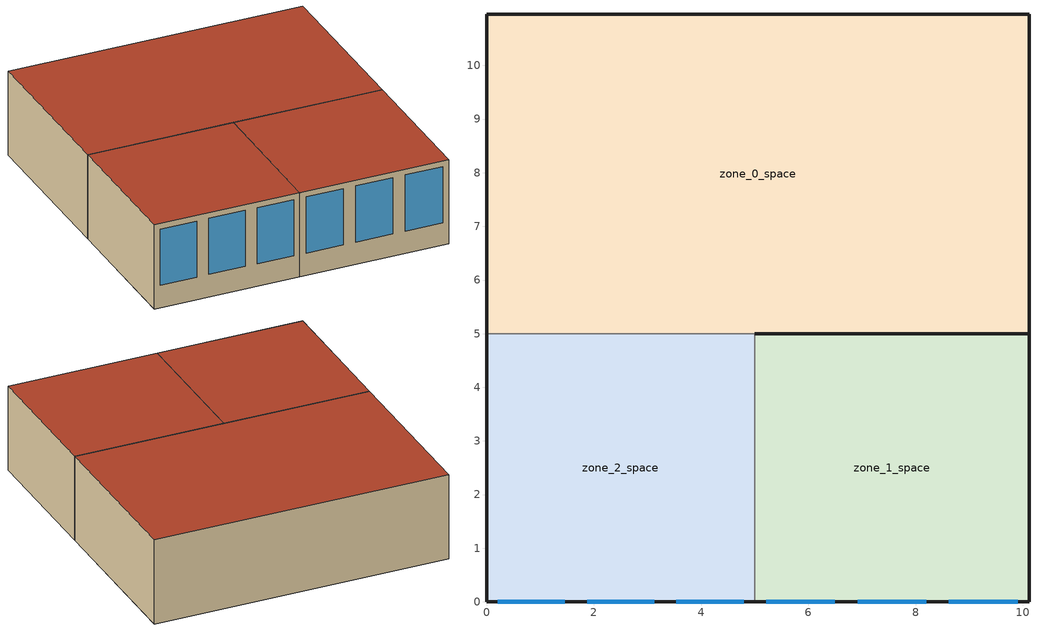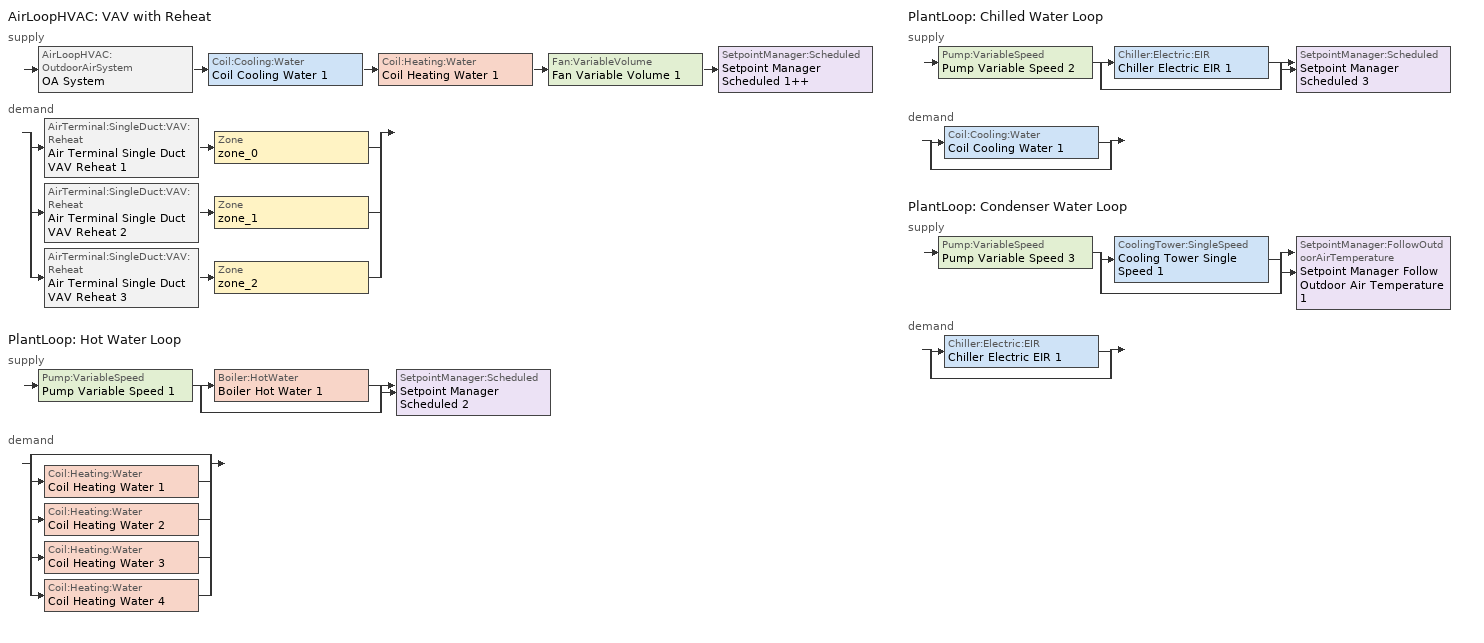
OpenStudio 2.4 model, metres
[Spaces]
zone_0_space
 floor ground: 10.11,5 0,5 0,10.96 10.11,10.96 z0
 wall outside: 10.11,5 10.11,10.96 0,10.96 0,5 z0:3
 wall to zone_2_space: 0,5 10.11,5 z0:3
 roof outside: 0,10.96 0,5 10.11,5 10.11,10.96 z3
zone_1_space
 floor ground: 10.11,0 5,0 5,5 10.11,5 z0
 wall outside: 5,0 10.11,0 10.11,5 5,5 z0:3
 wall to zone_2_space: 5,5 5,0 z0:3
 window: 8.62,0 9.9,0 / 6.92,0 8.2,0 / 5.21,0 6.49,0 z0.8:2.8
 roof outside: 5,5 5,0 10.11,0 10.11,5 z3
zone_2_space
 floor ground: 5,0 0,0 0,5 5,5 z0
 wall outside: 0,5 0,0 5,0 z0:3
 window: 3.54,0 4.79,0 / 1.88,0 3.12,0 / 0.21,0 1.46,0 z0.8:2.8
 roof outside: 0,5 0,0 5,0 5,5 z3
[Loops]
AirLoopHVAC 'VAV with Reheat'
 supply: AirLoopHVAC:OutdoorAirSystem 'OA System' > Coil:Cooling:Water 'Coil Cooling Water 1' > Coil:Heating:Water 'Coil Heating Water 1' > Fan:VariableVolume 'Fan Variable Volume 1' > SetpointManager:Scheduled 'Setpoint Manager Scheduled 1++'
 demand: split
  | AirTerminal:SingleDuct:VAV:Reheat 'Air Terminal Single Duct VAV Reheat 1' > Zone 'zone_0'
  | AirTerminal:SingleDuct:VAV:Reheat 'Air Terminal Single Duct VAV Reheat 2' > Zone 'zone_1'
  | AirTerminal:SingleDuct:VAV:Reheat 'Air Terminal Single Duct VAV Reheat 3' > Zone 'zone_2'
PlantLoop 'Hot Water Loop'
 supply: Pump:VariableSpeed 'Pump Variable Speed 1' > split
  | Boiler:HotWater 'Boiler Hot Water 1'
  | bypass
  join > SetpointManager:Scheduled 'Setpoint Manager Scheduled 2'
 demand: split
  | bypass
  | Coil:Heating:Water 'Coil Heating Water 1'
  | Coil:Heating:Water 'Coil Heating Water 2'
  | Coil:Heating:Water 'Coil Heating Water 3'
  | Coil:Heating:Water 'Coil Heating Water 4'
PlantLoop 'Chilled Water Loop'
 supply: Pump:VariableSpeed 'Pump Variable Speed 2' > split
  | Chiller:Electric:EIR 'Chiller Electric EIR 1'
  | bypass
  join > SetpointManager:Scheduled 'Setpoint Manager Scheduled 3'
 demand: split
  | Coil:Cooling:Water 'Coil Cooling Water 1'
  | bypass
PlantLoop 'Condenser Water Loop'
 supply: Pump:VariableSpeed 'Pump Variable Speed 3' > split
  | CoolingTower:SingleSpeed 'Cooling Tower Single Speed 1'
  | bypass
  join > SetpointManager:FollowOutdoorAirTemperature 'Setpoint Manager Follow Outdoor Air Temperature 1'
 demand: split
  | Chiller:Electric:EIR 'Chiller Electric EIR 1'
  | bypass
[Building]
Building 1: North Axis {deg}=0
[Site]
Boston Logan IntL Arpt	USA: Latitude {deg}=42.37; Longitude {deg}=-71.02; Time Zone {hr}=-5; Elevation {m}=6; Terrain=City
[SizingPeriod:DesignDay] Barometric Pressure {Pa}=101468; Rain Indicator=0; Snow Indicator=0; Day of Month=21; Daylight Saving Time Indicator=0; Dry-Bulb Temperature Range Modifier Type=DefaultMultipliers; Solar Model Indicator=ASHRAEClearSky
Name | Maximum Dry-Bulb Temperature {C} | Daily Dry-Bulb Temperature Range {deltaC} | Humidity Indicating Conditions at Maximum Dry-Bulb | Wind Speed {m/s} | Wind Direction {deg} | Sky Clearness | Month | Day Type | Humidity Indicating Type
Ann Clg .4% Condns Enth=>MDB | 31.1 | 8.56 | 71572 | 6.7 | 231 | 1.2 | 7 | SummerDesignDay | Enthalpy
Ann Htg Wind 99.6% Condns WS=>MCDB | 0 | 0 | 0 | 13.9 | 278 | 0 | 1 | WinterDesignDay | Wetbulb
Ann Htg 99.6% Condns DB | -13.3 | 0 | -13.3 | 7.7 | 278 | 0 | 1 | WinterDesignDay | Wetbulb
Ann Hum_n 99.6% Condns DP=>MCDB | -14.4 | 0 | -25 | 7.7 | 278 | 0 | 1 | WinterDesignDay | Dewpoint
Ann Clg .4% Condns DB=>MWB | 32.8 | 8.56 | 21.972 | 6.7 | 231 | 1.2 | 7 | SummerDesignDay | Wetbulb
Ann Clg .4% Condns WB=>MDB | 31.7 | 8.56 | 23.911 | 6.7 | 231 | 1.2 | 7 | SummerDesignDay | Wetbulb
Ann Clg .4% Condns DP=>MDB | 27.8 | 8.56 | 22.2 | 6.7 | 231 | 1.2 | 7 | SummerDesignDay | Dewpoint
[ClimateZones]
Climate Zone Institution Name 2=CEC; Climate Zone Document Name 2=California Climate Zone Descriptions; Climate Zone Document Year 2=1995
[WindowMaterial:Glazing]
Clear 3mm: Optical Data Type=SpectralAverage; Thickness {m}=0.003; Solar Transmittance at Normal Incidence=0.837; Front Side Solar Reflectance at Normal Incidence=0.075; Back Side Solar Reflectance at Normal Incidence=0; Visible Transmittance at Normal Incidence=0.898; Front Side Visible Reflectance at Normal Incidence=0.081; Back Side Visible Reflectance at Normal Incidence=0; Infrared Transmittance at Normal Incidence=0; Front Side Infrared Hemispherical Emissivity=0.84; Back Side Infrared Hemispherical Emissivity=0.84; Conductivity {W/m-K}=0.9; Dirt Correction Factor for Solar and Visible Transmittance=1
[WindowMaterial:Gas]
Air 13mm: Gas Type=Air; Thickness {m}=0.0127
[Construction]
Exterior Window: Clear 3mm, Air 13mm, Clear 3mm
Interior Floor: F16 Acoustic tile, Material Air Gap 1, M11 100mm lightweight concrete
Interior Wall: G01a 19mm gypsum board, Material Air Gap 2, G01a 19mm gypsum board
Exterior Wall: M01 100mm brick, M15 200mm heavyweight concrete, I02 50mm insulation board, Material Air Gap 2, G01a 19mm gypsum board
Exterior Roof: M11 100mm lightweight concrete, Material Air Gap 1, F16 Acoustic tile
[Material] Thermal Absorptance=0.9
Name | Roughness | Thickness {m} | Conductivity {W/m-K} | Density {kg/m3} | Specific Heat {J/kg-K} | Solar Absorptance | Visible Absorptance
F16 Acoustic tile | MediumSmooth | 0.0191 | 0.06 | 368 | 590 | 0.3 | 0.3
M11 100mm lightweight concrete | MediumRough | 0.1016 | 0.53 | 1280 | 840 | 0.5 | 0.5
G01a 19mm gypsum board | MediumSmooth | 0.019 | 0.16 | 800 | 1090 | 0.4 | 0.4
M01 100mm brick | MediumRough | 0.1016 | 0.89 | 1920 | 790 | 0.7 | 0.7
M15 200mm heavyweight concrete | MediumRough | 0.2032 | 1.95 | 2240 | 900 | 0.7 | 0.7
I02 50mm insulation board | MediumRough | 0.0508 | 0.03 | 43 | 1210 | 0.7 | 0.7
[Material:AirGap]
Name | Thermal Resistance {m2-K/W}
Material Air Gap 1 | 0.18
Material Air Gap 2 | 0.15
[DefaultConstructionSet]
Default Construction Set 1: Default Exterior Surface Constructions=Default Surface Constructions 1; Default Interior Surface Constructions=Default Surface Constructions 2; Default Ground Contact Surface Constructions=Default Surface Constructions 3; Default Exterior SubSurface Constructions=Default Sub Surface Constructions 1; Default Interior SubSurface Constructions=Default Sub Surface Constructions 2
[DefaultSurfaceConstructions]
Default Surface Constructions 1: Wall Construction=Exterior Wall; Roof Ceiling Construction=Exterior Roof
Default Surface Constructions 2: Wall Construction=Interior Wall
Default Surface Constructions 3: Floor Construction=Interior Floor
[DefaultSubSurfaceConstructions]
Name | Fixed Window Construction
Default Sub Surface Constructions 1 | Exterior Window
Default Sub Surface Constructions 2
[BuildingStory]
Building Story 1: Nominal Z Coordinate {m}=0
[Space] Space Type=Office:OpenOffice:zone_0; Default Construction Set=Default Construction Set 1; Building Story=Building Story 1
Name | Thermal Zone
zone_0_space | zone_0
zone_1_space | zone_1
zone_2_space | zone_2
[SpaceType]
Office:OpenOffice:zone_0: Default Schedule Set=zone_0_DefaultScheduleSet; Design Specification Outdoor Air Object=zone_0_DSOA
[DefaultScheduleSet]
zone_0_DefaultScheduleSet: Hours of Operation Schedule=Medium Office Bldg Occ; People Activity Level Schedule=Medium Office Activity; Lighting Schedule=Office Bldg Light; Electric Equipment Schedule=Medium Office Bldg Equip; Infiltration Schedule=Medium Office Infil Quarter On
[SpaceInfiltration:DesignFlowRate]
Space Infiltration Design Flow Rate 1: Space or SpaceType=Office:OpenOffice:zone_0; Schedule=Medium Office Infil Quarter On; Design Flow Rate Calculation Method=Flow/Area; Flow per Space Floor Area {m3/s-m2}=0.000226568
[People:Definition]
zone_0_PeopleDefinition: Number of People Calculation Method=People/Area; People per Space Floor Area {person/m2}=0.0565108; Fraction Radiant=0.3
[People]
Office:OpenOffice:zone_0_PeopleObject: People Definition=zone_0_PeopleDefinition; Space or SpaceType=Office:OpenOffice:zone_0; Number of People Schedule=Medium Office Bldg Occ; Activity Level Schedule=Medium Office Activity; Multiplier=1
[Lights:Definition]
zone_0_LightsDefinition: Design Level Calculation Method=Watts/Area; Watts per Space Floor Area {W/m2}=11.8404
[Lights]
Office:OpenOffice:zone_0_LightsObject: Lights Definition=zone_0_LightsDefinition; Space or SpaceType=Office:OpenOffice:zone_0; Schedule=Office Bldg Light; Fraction Replaceable=1
[ElectricEquipment:Definition]
zone_0_ElectricEquipmentDefinition: Design Level Calculation Method=Watts/Area; Watts per Space Floor Area {W/m2}=7.64241
[ElectricEquipment]
zone_0_ElectricEquipmentObject: Electric Equipment Definition=zone_0_ElectricEquipmentDefinition; Space or SpaceType=Office:OpenOffice:zone_0; Schedule=Medium Office Bldg Equip
[DesignSpecification:OutdoorAir]
zone_0_DSOA: Outdoor Air Method=Sum; Outdoor Air Flow per Person {m3/s-person}=0.0023595; Outdoor Air Flow per Floor Area {m3/s-m2}=0.000304801
[ThermalZone] Use Ideal Air Loads=No
Name | Thermostat
zone_0 | dualSetPtThermostatzone_0
zone_1 | dualSetPtThermostatzone_1
zone_2 | dualSetPtThermostatzone_2
[Sizing:Zone] Zone Cooling Design Supply Air Temperature Input Method=SupplyAirTemperature; Zone Cooling Design Supply Air Temperature {C}=14; Zone Cooling Design Supply Air Temperature Difference {deltaC}=11.11; Zone Heating Design Supply Air Temperature Input Method=SupplyAirTemperature; Zone Heating Design Supply Air Temperature {C}=40; Zone Heating Design Supply Air Temperature Difference {deltaC}=11.11; Zone Cooling Design Supply Air Humidity Ratio {kg-H2O/kg-air}=0.0085; Zone Heating Design Supply Air Humidity Ratio {kg-H2O/kg-air}=0.008; Cooling Design Air Flow Method=DesignDay; Heating Design Air Flow Method=DesignDay; Account for Dedicated Outdoor Air System=No; Dedicated Outdoor Air System Control Strategy=NeutralSupplyAir; Dedicated Outdoor Air Low Setpoint Temperature for Design {C}=autosize; Dedicated Outdoor Air High Setpoint Temperature for Design {C}=autosize
zone_0; zone_1; zone_2
[Zone equipment]
zone_0: Air Terminal Single Duct VAV Reheat 1
zone_1: Air Terminal Single Duct VAV Reheat 2
zone_2: Air Terminal Single Duct VAV Reheat 3
[ThermostatSetpoint:DualSetpoint] Heating Setpoint Temperature Schedule=Medium Office HtgSetp; Cooling Setpoint Temperature Schedule=Medium Office ClgSetp
dualSetPtThermostatzone_0; dualSetPtThermostatzone_1; dualSetPtThermostatzone_2
[AirLoopHVAC]
VAV with Reheat: Availability Schedule=Always On Discrete; Design Supply Air Flow Rate {m3/s}=AutoSize
[Sizing:System]
VAV with Reheat: Type of Load to Size On=Sensible; Design Outdoor Air Flow Rate {m3/s}=Autosize; Minimum System Air Flow Ratio=0.3; Preheat Design Temperature {C}=7; Preheat Design Humidity Ratio {kg-H2O/kg-Air}=0.008; Precool Design Temperature {C}=12.8; Precool Design Humidity Ratio {kg-H2O/kg-Air}=0.008; Central Cooling Design Supply Air Temperature {C}=12.8; Central Heating Design Supply Air Temperature {C}=12.8; Sizing Option=NonCoincident; 100% Outdoor Air in Cooling=Yes; 100% Outdoor Air in Heating=Yes; Central Cooling Design Supply Air Humidity Ratio {kg-H2O/kg-Air}=0.0085; Central Heating Design Supply Air Humidity Ratio {kg-H2O/kg-Air}=0.008; Cooling Design Air Flow Method=DesignDay; Cooling Design Air Flow Rate {m3/s}=0; Heating Design Air Flow Method=DesignDay; Heating Design Air Flow Rate {m3/s}=0; System Outdoor Air Method=ZoneSum; Zone Maximum Outdoor Air Fraction=1; Cooling Supply Air Flow Rate Per Floor Area {m3/s-m2}=0.00996765; Cooling Fraction of Autosized Cooling Supply Air Flow Rate=1; Cooling Supply Air Flow Rate Per Unit Cooling Capacity {m3/s-W}=3.94755e-05; Heating Supply Air Flow Rate Per Floor Area {m3/s-m2}=0.00996765; Heating Fraction of Autosized Heating Supply Air Flow Rate=1; Heating Fraction of Autosized Cooling Supply Air Flow Rate=1; Heating Supply Air Flow Rate Per Unit Heating Capacity {m3/s-W}=3.15882e-05; Cooling Design Capacity Method=CoolingDesignCapacity; Cooling Design Capacity {W}=autosize; Cooling Design Capacity Per Floor Area {W/m2}=234.7; Fraction of Autosized Cooling Design Capacity=1; Heating Design Capacity Method=HeatingDesignCapacity; Heating Design Capacity {W}=autosize; Heating Design Capacity Per Floor Area {W/m2}=157; Fraction of Autosized Heating Design Capacity=1; Central Cooling Capacity Control Method=OnOff
[Fan:VariableVolume]
Fan Variable Volume 1: Availability Schedule=Always On Discrete; Fan Efficiency=0.6045; Pressure Rise {Pa}=500; Maximum Flow Rate {m3/s}=Autosize; Fan Power Minimum Flow Rate Input Method=FixedFlowRate; Fan Power Minimum Flow Fraction=0; Fan Power Minimum Air Flow Rate {m3/s}=0; Motor Efficiency=0.93; Motor In Airstream Fraction=1; Fan Power Coefficient 1=0.0407599; Fan Power Coefficient 2=0.088045; Fan Power Coefficient 3=-0.0729261; Fan Power Coefficient 4=0.94374; Fan Power Coefficient 5=0
[Coil:Heating:Water] Availability Schedule=Always On Discrete
Coil Heating Water 1; Coil Heating Water 2; Coil Heating Water 3; Coil Heating Water 4
[Coil:Cooling:Water]
Coil Cooling Water 1: Availability Schedule=Always On Discrete
[SetpointManager:Scheduled] Control Variable=Temperature
Name | Schedule
Setpoint Manager Scheduled 1++ | Deck_Temperature
Setpoint Manager Scheduled 2 | Hot_Water_Temperature
Setpoint Manager Scheduled 3 | Chilled_Water_Temperature
[PlantLoop] Glycol Concentration=0; Plant Loop Volume {m3}=Autocalculate; Load Distribution Scheme=Optimal
Name | Fluid Type
Hot Water Loop | Water
Chilled Water Loop; Condenser Water Loop
[Sizing:Plant] Sizing Option=NonCoincident; Zone Timesteps in Averaging Window=1; Coincident Sizing Factor Mode=None
Name | Loop Type | Design Loop Exit Temperature {C} | Loop Design Temperature Difference {deltaC}
Hot Water Loop | Heating | 82 | 11
Chilled Water Loop | Cooling | 7.22 | 6.67
Condenser Water Loop | Condenser | 29.4 | 5.6
[Pump:VariableSpeed] Pump Control Type=Intermittent; Skin Loss Radiative Fraction=0.5; Design Power Sizing Method=PowerPerFlowPerPressure; Design Electric Power per Unit Flow Rate {W/(m3/s)}=348701.1; Design Shaft Power per Unit Flow Rate per Unit Head {W-s/m3-Pa}=1.28205; Design Minimum Flow Rate Fraction=0
Pump Variable Speed 1; Pump Variable Speed 2; Pump Variable Speed 3
[Boiler:HotWater]
Boiler Hot Water 1: Efficiency Curve Temperature Evaluation Variable=LeavingBoiler; Normalized Boiler Efficiency Curve=Boiler Efficiency; Water Outlet Upper Temperature Limit {C}=99; Boiler Flow Mode=ConstantFlow; Parasitic Electric Load {W}=0; Sizing Factor=1
[Controller:WaterCoil] Minimum Actuated Flow {m3/s}=0
Name | Water Coil | Action
Controller Water Coil 1 | Coil Heating Water 1 | Normal
Controller Water Coil 2 | Coil Cooling Water 1 | Reverse
[Chiller:Electric:EIR]
Chiller Electric EIR 1: Reference Capacity {W}=Autosize; Reference COP {W/W}=5.5; Cooling Capacity Function of Temperature Curve=Curve Biquadratic 1; Electric Input to Cooling Output Ratio Function of Temperature Curve=Curve Biquadratic 2; Electric Input to Cooling Output Ratio Function of Part Load Ratio Curve=Curve Quadratic 1; Condenser Type=WaterCooled; Design Heat Recovery Water Flow Rate {m3/s}=0; Sizing Factor=1; Basin Heater Capacity {W/K}=0; Basin Heater Setpoint Temperature {C}=10
[AirTerminal:SingleDuct:VAV:Reheat] Availability Schedule=Always On Discrete; Maximum Air Flow Rate {m3/s}=AutoSize; Zone Minimum Air Flow Input Method=Constant; Constant Minimum Air Flow Fraction=0.3; Fixed Minimum Air Flow Rate {m3/s}=0; Maximum Hot Water or Steam Flow Rate {m3/s}=AutoSize; Minimum Hot Water or Steam Flow Rate {m3/s}=0; Convergence Tolerance=0.001; Damper Heating Action=Normal; Maximum Flow per Zone Floor Area During Reheat {m3/s-m2}=AutoSize; Maximum Flow Fraction During Reheat=AutoSize; Maximum Reheat Air Temperature {C}=35; Control For Outdoor Air=No
Name | Reheat Coil
Air Terminal Single Duct VAV Reheat 1 | Coil Heating Water 2
Air Terminal Single Duct VAV Reheat 2 | Coil Heating Water 3
Air Terminal Single Duct VAV Reheat 3 | Coil Heating Water 4
[CoolingTower:SingleSpeed]
Cooling Tower Single Speed 1: Design Water Flow Rate {m3/s}=autosize; Design Air Flow Rate {m3/s}=autosize; Fan Power at Design Air Flow Rate {W}=autosize; U-Factor Times Area Value at Design Air Flow Rate {W/K}=autosize; Air Flow Rate in Free Convection Regime {m3/s}=autosize; U-Factor Times Area Value at Free Convection Air Flow Rate {W/K}=autosize; Performance Input Method=UFactorTimesAreaAndDesignWaterFlowRate; Free Convection Capacity {W}=0; Basin Heater Capacity {W/K}=0; Evaporation Loss Mode=LossFactor; Evaporation Loss Factor {percent/K}=0.2; Drift Loss Percent {percent}=0.008; Blowdown Calculation Mode=ConcentrationRatio; Blowdown Concentration Ratio=3; Capacity Control=FanCycling; Number of Cells=1; Cell Control=MinimalCell; Cell Minimum  Water Flow Rate Fraction=0.33; Cell Maximum Water Flow Rate Fraction=2.5; Sizing Factor=1; Free Convection Air Flow Rate Sizing Factor=0.1; Free Convection U-Factor Times Area Value Sizing Factor=0.1; Heat Rejection Capacity and Nominal Capacity Sizing Ratio=1.25; Free Convection Nominal Capacity Sizing Factor=0.1; Design Inlet Air Dry-Bulb Temperature {C}=35; Design Inlet Air Wet-Bulb Temperature {C}=25.6; Design Approach Temperature {deltaC}=autosize; Design Range Temperature {deltaC}=autosize
[SetpointManager:FollowOutdoorAirTemperature]
Setpoint Manager Follow Outdoor Air Temperature 1: Control Variable=Temperature; Reference Temperature Type=OutdoorAirWetBulb; Offset Temperature Difference {deltaC}=1.5; Maximum Setpoint Temperature {C}=80; Minimum Setpoint Temperature {C}=6
[AirLoopHVAC:OutdoorAirSystem]
OA System: Controller=Outdoor Air Controller
[Controller:OutdoorAir]
Outdoor Air Controller: Minimum Outdoor Air Flow Rate {m3/s}=Autosize; Maximum Outdoor Air Flow Rate {m3/s}=Autosize; Economizer Control Type=NoEconomizer; Economizer Control Action Type=ModulateFlow; Economizer Maximum Limit Dry-Bulb Temperature {C}=28; Economizer Maximum Limit Enthalpy {J/kg}=64000; Economizer Minimum Limit Dry-Bulb Temperature {C}=-100; Lockout Type=NoLockout; Minimum Limit Type=FixedMinimum; Controller Mechanical Ventilation=Controller Mechanical Ventilation 1; High Humidity Control=No; Heat Recovery Bypass Control Type=BypassWhenOAFlowGreaterThanMinimum
[Controller:MechanicalVentilation]
Controller Mechanical Ventilation 1: Availability Schedule=Always On Discrete hvac_library; System Outdoor Air Method=ZoneSum
[HeatExchanger:AirToAir:SensibleAndLatent]
ERV HX ++: Availability Schedule=Always On Discrete hvac_library; Nominal Supply Air Flow Rate {m3/s}=autosize; Sensible Effectiveness at 100% Heating Air Flow=0.76; Latent Effectiveness at 100% Heating Air Flow=0.68; Sensible Effectiveness at 75% Heating Air Flow=0.81; Latent Effectiveness at 75% Heating Air Flow=0.73; Sensible Effectiveness at 100% Cooling Air Flow=0.76; Latent Effectiveness at 100% Cooling Air Flow=0.5; Sensible Effectiveness at 75% Cooling Air Flow=0.5; Latent Effectiveness at 75% Cooling Air Flow=0.5; Nominal Electric Power {W}=0; Supply Air Outlet Temperature Control=No; Heat Exchanger Type=Rotary; Frost Control Type=None; Threshold Temperature {C}=1.7; Economizer Lockout=No
[SetpointManager:OutdoorAirPretreat]
OA Pretreat++: Control Variable=Temperature; Minimum Setpoint Temperature {C}=12.7778; Maximum Setpoint Temperature {C}=99
[Schedule:Year]
Medium Office Infil Quarter On: 1, 3, Schedule:Week:Daily {10ec3e5a-5294-46cc-8ada-f12e209007b8}, 12, 31, Schedule:Week:Daily {20898e88-71dc-48a1-8bf4-30a1d78b98f6}
Office Bldg Light: 1, 3, Schedule:Week:Daily {77782ce5-1a70-49a7-b72d-db0988271982}, 12, 31, Schedule:Week:Daily {1558189b-593c-4115-b061-465417357844}
Medium Office Bldg Equip: 1, 3, Schedule:Week:Daily {6e8d415d-8fa0-48d6-ac4d-d47d8b98405b}, 12, 31, Schedule:Week:Daily {2f904850-a863-4ee8-bc0d-29bfee0f8749}
Medium Office Bldg Occ: 1, 3, Schedule:Week:Daily {cc8d6e51-368d-451a-9b6a-4139d773ba0e}, 12, 31, Schedule:Week:Daily {ff233f80-dcaf-4b18-966b-1bf7394c094d}
Medium Office Activity: 12, 31, Schedule:Week:Daily {28c29561-b365-4a14-8672-9021b01eb02f}
Medium Office HtgSetp: 1, 3, Schedule:Week:Daily {ecb93216-4e3a-48b3-b436-2bda810a97af}, 12, 31, Schedule:Week:Daily {7658c4fb-bb29-427e-bf3f-5def4335bcf1}
Medium Office ClgSetp: 1, 3, Schedule:Week:Daily {8e0b014c-04b7-4e6c-a258-14b421fd36f8}, 12, 31, Schedule:Week:Daily {edd3bcc3-8268-4813-9843-1db4b5a04d2a}
[Schedule:Week]
Schedule:Week:Daily {10ec3e5a-5294-46cc-8ada-f12e209007b8}: Medium Office Infil Quarter On Default Schedule, Medium Office Infil Quarter On Default Schedule, Medium Office Infil Quarter On Default Schedule, Medium Office Infil Quarter On Default Schedule, Medium Office Infil Quarter On Default Schedule, Medium Office Infil Quarter On Default Schedule, Medium Office Infil Quarter On Rule 2 Day Schedule, Medium Office Infil Quarter On Default Schedule, Medium Office Infil Quarter On Summer Design Day, Medium Office Infil Quarter On Winter Design Day, Medium Office Infil Quarter On Default Schedule, Medium Office Infil Quarter On Default Schedule
Schedule:Week:Daily {20898e88-71dc-48a1-8bf4-30a1d78b98f6}: Medium Office Infil Quarter On Rule 1 Day Schedule, Medium Office Infil Quarter On Default Schedule, Medium Office Infil Quarter On Default Schedule, Medium Office Infil Quarter On Default Schedule, Medium Office Infil Quarter On Default Schedule, Medium Office Infil Quarter On Default Schedule, Medium Office Infil Quarter On Rule 2 Day Schedule, Medium Office Infil Quarter On Default Schedule, Medium Office Infil Quarter On Summer Design Day, Medium Office Infil Quarter On Winter Design Day, Medium Office Infil Quarter On Default Schedule, Medium Office Infil Quarter On Default Schedule
Schedule:Week:Daily {77782ce5-1a70-49a7-b72d-db0988271982}: Office Bldg Light Default Schedule, Office Bldg Light Default Schedule, Office Bldg Light Default Schedule, Office Bldg Light Default Schedule, Office Bldg Light Default Schedule, Office Bldg Light Default Schedule, Office Bldg Light Rule 2 Day Schedule, Office Bldg Light Default Schedule, Office Bldg Light Summer Design Day, Office Bldg Light Winter Design Day, Office Bldg Light Default Schedule, Office Bldg Light Default Schedule
Schedule:Week:Daily {1558189b-593c-4115-b061-465417357844}: Office Bldg Light Rule 1 Day Schedule, Office Bldg Light Default Schedule, Office Bldg Light Default Schedule, Office Bldg Light Default Schedule, Office Bldg Light Default Schedule, Office Bldg Light Default Schedule, Office Bldg Light Rule 2 Day Schedule, Office Bldg Light Default Schedule, Office Bldg Light Summer Design Day, Office Bldg Light Winter Design Day, Office Bldg Light Default Schedule, Office Bldg Light Default Schedule
Schedule:Week:Daily {6e8d415d-8fa0-48d6-ac4d-d47d8b98405b}: Medium Office Bldg Equip Default Schedule, Medium Office Bldg Equip Default Schedule, Medium Office Bldg Equip Default Schedule, Medium Office Bldg Equip Default Schedule, Medium Office Bldg Equip Default Schedule, Medium Office Bldg Equip Default Schedule, Medium Office Bldg Equip Rule 2 Day Schedule, Medium Office Bldg Equip Default Schedule, Medium Office Bldg Equip Summer Design Day, Medium Office Bldg Equip Winter Design Day, Medium Office Bldg Equip Default Schedule, Medium Office Bldg Equip Default Schedule
Schedule:Week:Daily {2f904850-a863-4ee8-bc0d-29bfee0f8749}: Medium Office Bldg Equip Rule 1 Day Schedule, Medium Office Bldg Equip Default Schedule, Medium Office Bldg Equip Default Schedule, Medium Office Bldg Equip Default Schedule, Medium Office Bldg Equip Default Schedule, Medium Office Bldg Equip Default Schedule, Medium Office Bldg Equip Rule 2 Day Schedule, Medium Office Bldg Equip Default Schedule, Medium Office Bldg Equip Summer Design Day, Medium Office Bldg Equip Winter Design Day, Medium Office Bldg Equip Default Schedule, Medium Office Bldg Equip Default Schedule
Schedule:Week:Daily {cc8d6e51-368d-451a-9b6a-4139d773ba0e}: Medium Office Bldg Occ Default Schedule, Medium Office Bldg Occ Default Schedule, Medium Office Bldg Occ Default Schedule, Medium Office Bldg Occ Default Schedule, Medium Office Bldg Occ Default Schedule, Medium Office Bldg Occ Default Schedule, Medium Office Bldg Occ Rule 2 Day Schedule, Medium Office Bldg Occ Default Schedule, Medium Office Bldg Occ Summer Design Day, Medium Office Bldg Occ Winter Design Day, Medium Office Bldg Occ Default Schedule, Medium Office Bldg Occ Default Schedule
Schedule:Week:Daily {ff233f80-dcaf-4b18-966b-1bf7394c094d}: Medium Office Bldg Occ Rule 1 Day Schedule, Medium Office Bldg Occ Default Schedule, Medium Office Bldg Occ Default Schedule, Medium Office Bldg Occ Default Schedule, Medium Office Bldg Occ Default Schedule, Medium Office Bldg Occ Default Schedule, Medium Office Bldg Occ Rule 2 Day Schedule, Medium Office Bldg Occ Default Schedule, Medium Office Bldg Occ Summer Design Day, Medium Office Bldg Occ Winter Design Day, Medium Office Bldg Occ Default Schedule, Medium Office Bldg Occ Default Schedule
Schedule:Week:Daily {28c29561-b365-4a14-8672-9021b01eb02f}: Medium Office Activity Default Schedule, Medium Office Activity Default Schedule, Medium Office Activity Default Schedule, Medium Office Activity Default Schedule, Medium Office Activity Default Schedule, Medium Office Activity Default Schedule, Medium Office Activity Default Schedule, Medium Office Activity Default Schedule, Medium Office Activity Summer Design Day, Medium Office Activity Winter Design Day, Medium Office Activity Default Schedule, Medium Office Activity Default Schedule
Schedule:Week:Daily {ecb93216-4e3a-48b3-b436-2bda810a97af}: Medium Office HtgSetp Default Schedule, Medium Office HtgSetp Default Schedule, Medium Office HtgSetp Default Schedule, Medium Office HtgSetp Default Schedule, Medium Office HtgSetp Default Schedule, Medium Office HtgSetp Default Schedule, Medium Office HtgSetp Rule 2 Day Schedule, Medium Office HtgSetp Default Schedule, Medium Office HtgSetp Summer Design Day, Medium Office HtgSetp Winter Design Day, Medium Office HtgSetp Default Schedule, Medium Office HtgSetp Default Schedule
Schedule:Week:Daily {7658c4fb-bb29-427e-bf3f-5def4335bcf1}: Medium Office HtgSetp Rule 1 Day Schedule, Medium Office HtgSetp Default Schedule, Medium Office HtgSetp Default Schedule, Medium Office HtgSetp Default Schedule, Medium Office HtgSetp Default Schedule, Medium Office HtgSetp Default Schedule, Medium Office HtgSetp Rule 2 Day Schedule, Medium Office HtgSetp Default Schedule, Medium Office HtgSetp Summer Design Day, Medium Office HtgSetp Winter Design Day, Medium Office HtgSetp Default Schedule, Medium Office HtgSetp Default Schedule
Schedule:Week:Daily {8e0b014c-04b7-4e6c-a258-14b421fd36f8}: Medium Office ClgSetp Default Schedule, Medium Office ClgSetp Default Schedule, Medium Office ClgSetp Default Schedule, Medium Office ClgSetp Default Schedule, Medium Office ClgSetp Default Schedule, Medium Office ClgSetp Default Schedule, Medium Office ClgSetp Rule 2 Day Schedule, Medium Office ClgSetp Default Schedule, Medium Office ClgSetp Summer Design Day, Medium Office ClgSetp Winter Design Day, Medium Office ClgSetp Default Schedule, Medium Office ClgSetp Default Schedule
Schedule:Week:Daily {edd3bcc3-8268-4813-9843-1db4b5a04d2a}: Medium Office ClgSetp Rule 1 Day Schedule, Medium Office ClgSetp Default Schedule, Medium Office ClgSetp Default Schedule, Medium Office ClgSetp Default Schedule, Medium Office ClgSetp Default Schedule, Medium Office ClgSetp Default Schedule, Medium Office ClgSetp Rule 2 Day Schedule, Medium Office ClgSetp Default Schedule, Medium Office ClgSetp Summer Design Day, Medium Office ClgSetp Winter Design Day, Medium Office ClgSetp Default Schedule, Medium Office ClgSetp Default Schedule
[Schedule:Day]
Medium Office Infil Quarter On Default Schedule; Medium Office Infil Quarter On Summer Design Day: 6, 0, 1, 22, 0, 0.25, 24, 0, 1
Medium Office Infil Quarter On Rule 2 Day Schedule; Medium Office Infil Quarter On Winter Design Day: 6, 0, 1, 18, 0, 0.25, 24, 0, 1
Medium Office Infil Quarter On Rule 1 Day Schedule; Office Bldg Light Summer Design Day; Medium Office Bldg Equip Summer Design Day: 24, 0, 1
Office Bldg Light Default Schedule: 5, 0, 0.05, 7, 0, 0.1, 8, 0, 0.3, 17, 0, 0.9, 18, 0, 0.7, 20, 0, 0.5, 22, 0, 0.3, 23, 0, 0.1, 24, 0, 0.05
Office Bldg Light Rule 2 Day Schedule: 6, 0, 0.05, 8, 0, 0.1, 14, 0, 0.5, 17, 0, 0.15, 24, 0, 0.05
Office Bldg Light Winter Design Day; Medium Office Bldg Equip Winter Design Day; Medium Office Bldg Occ Winter Design Day; Medium Office Bldg Occ Rule 1 Day Schedule: 24, 0, 0
Office Bldg Light Rule 1 Day Schedule: 24, 0, 0.05
Medium Office Bldg Equip Default Schedule: 8, 0, 0.4, 12, 0, 0.9, 13, 0, 0.8, 17, 0, 0.9, 18, 0, 0.8, 20, 0, 0.6, 22, 0, 0.5, 24, 0, 0.4
Medium Office Bldg Equip Rule 2 Day Schedule: 6, 0, 0.3, 8, 0, 0.4, 14, 0, 0.5, 17, 0, 0.35, 24, 0, 0.3
Medium Office Bldg Equip Rule 1 Day Schedule: 24, 0, 0.3
Medium Office Bldg Occ Default Schedule: 6, 0, 0, 7, 0, 0.1, 8, 0, 0.2, 12, 0, 0.95, 13, 0, 0.5, 17, 0, 0.95, 18, 0, 0.7, 20, 0, 0.4, 22, 0, 0.1, 24, 0, 0.05
Medium Office Bldg Occ Rule 2 Day Schedule: 6, 0, 0, 8, 0, 0.1, 14, 0, 0.5, 17, 0, 0.1, 24, 0, 0
Medium Office Bldg Occ Summer Design Day: 6, 0, 0, 22, 0, 1, 24, 0, 0.05
Medium Office Activity Default Schedule; Medium Office Activity Summer Design Day; Medium Office Activity Winter Design Day: 24, 0, 120
Medium Office HtgSetp Default Schedule: 6, 0, 15.6, 22, 0, 21, 24, 0, 15.6
Medium Office HtgSetp Rule 2 Day Schedule: 6, 0, 15.6, 18, 0, 21, 24, 0, 15.6
Medium Office HtgSetp Summer Design Day; Medium Office HtgSetp Rule 1 Day Schedule: 24, 0, 15.6
Medium Office HtgSetp Winter Design Day: 24, 0, 21
Medium Office ClgSetp Default Schedule; Medium Office ClgSetp Summer Design Day: 6, 0, 26.7, 22, 0, 24, 24, 0, 26.7
Medium Office ClgSetp Rule 2 Day Schedule: 6, 0, 26.7, 18, 0, 24, 24, 0, 26.7
Medium Office ClgSetp Winter Design Day; Medium Office ClgSetp Rule 1 Day Schedule: 24, 0, 26.7
Deck_Temperature_Default; Deck_Temperature_Summer_Design_Day; Deck_Temperature_Winter_Design_Day: 24, 0, 12.8
Hot_Water_Temperature_Default; Hot_Water_Temperature_Summer_Design_Day; Hot_Water_Temperature_Winter_Design_Day: 24, 0, 67
Chilled_Water_Temperature_Default; Chilled_Water_Temperature_Summer_Design_Day; Chilled_Water_Temperature_Winter_Design_Day: 24, 0, 6.7
[Schedule:Constant] Value=1
Always On Discrete; Always On Discrete hvac_library
[Schedule:Ruleset]
Name | Default Day Schedule | Summer Design Day Schedule | Winter Design Day Schedule
Deck_Temperature | Deck_Temperature_Default | Deck_Temperature_Summer_Design_Day | Deck_Temperature_Winter_Design_Day
Hot_Water_Temperature | Hot_Water_Temperature_Default | Hot_Water_Temperature_Summer_Design_Day | Hot_Water_Temperature_Winter_Design_Day
Chilled_Water_Temperature | Chilled_Water_Temperature_Default | Chilled_Water_Temperature_Summer_Design_Day | Chilled_Water_Temperature_Winter_Design_Day
[Curve:Biquadratic]
Name | Coefficient1 Constant | Coefficient2 x | Coefficient3 x**2 | Coefficient4 y | Coefficient5 y**2 | Coefficient6 x*y | Minimum Value of x | Maximum Value of x | Minimum Value of y | Maximum Value of y | Input Unit Type for X | Input Unit Type for Y | Output Unit Type
Boiler Efficiency | 1 | 0 | 0 | 0 | 0 | 0 | 0 | 1 | 0 | 1 | Dimensionless | Dimensionless | Dimensionless
Curve Biquadratic 1 | 0.258 | 0.0389 | -0.000217 | 0.0469 | -0.000943 | -0.000343 | 5 | 10 | 24 | 35
Curve Biquadratic 2 | 0.934 | -0.0582 | 0.0045 | 0.00243 | 0.000486 | -0.00122 | 5 | 10 | 24 | 35
[Curve:Quadratic]
Curve Quadratic 1: Coefficient1 Constant=0.222903; Coefficient2 x=0.313387; Coefficient3 x**2=0.46371; Minimum Value of x=0; Maximum Value of x=1
